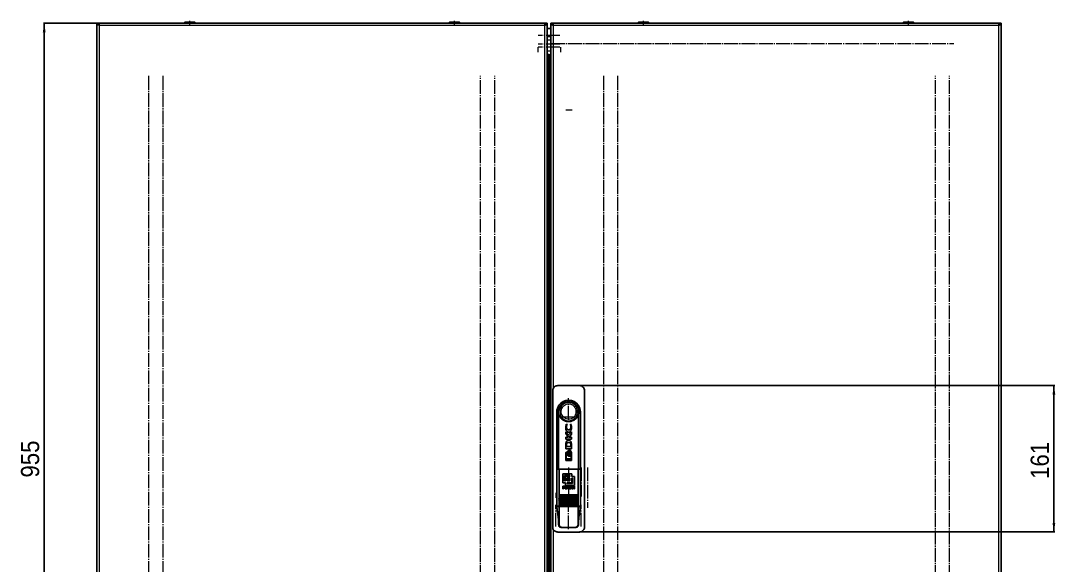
# Model space of a CAD drawing. Header units: millimetres. Extents: x -834 to 1639, y -465 to 1013.
# Drawn here: x 502 to 1639, y 134 to 733 of the extents above; entities that cross this region are included whole.
import ezdxf

# ---------------------------------------------------------------- set-up
doc = ezdxf.new("R2010")
doc.units = ezdxf.units.MM
doc.linetypes.add('SLD-Осевая', pattern=[19.05, 15.24, -1.27, 1.27, -1.27])
doc.linetypes.add('SLD-Сплошная', pattern=[0])
doc.layers.add('FORMAT', color=7, linetype='SLD-Сплошная')
doc.styles.add('SLDTEXTSTYLE0', font='GOTHICI.TTF', dxfattribs={"width": 0.913})
doc.styles.add('SLDTEXTSTYLE1', font='GOTHIC.TTF', dxfattribs={"width": 0.913})
doc.dimstyles.new('SLDDIMSTYLE0', dxfattribs={"dimtxt": 20, "dimasz": 10, "dimexe": 0, "dimexo": 0.0625, "dimgap": 5, "dimtad": 2, "dimdec": 1, "dimrnd": 1e-09, "dimzin": 12, "dimdsep": 46, "dimtxsty": 'SLDTEXTSTYLE0', "dimsah": 1, "dimcen": 0.09, "dimadec": 0, "dimazin": 3, "dimtfac": 1, "dimtofl": 0, "dimtmove": 0, "dimatfit": 3, "dimfxl": 0, "dimfrac": 2, "dimtolj": 1, "dimtzin": 12, "dimarcsym": 0})

# ---------------------------------------------------------------- blocks, each defined once
blk = doc.blocks.new('_D')
at = {"layer": 'FORMAT'}
for p, q in [((1115.9, 331.4), (1638.4, 331.4)), ((1637.4, 170.4), (1637.4, 331.4)), ((1115.9, 170.4), (1638.4, 170.4))]:
    blk.add_line(p, q, dxfattribs=at)
for points in [[(1637.4, 331.4), (1635.8, 321.4), (1638.9, 321.4)], [(1637.4, 170.4), (1638.9, 180.4), (1635.8, 180.4)]]:
    blk.add_solid(points, dxfattribs=at)
at = {"layer": 'FORMAT', "insert": (1611.8, 228.7), "char_height": 20, "attachment_point": 1, "rotation": 90, "style": 'SLDTEXTSTYLE1'}
blk.add_mtext('161', dxfattribs=at)
blk = doc.blocks.new('_D_1')
at = {"layer": 'FORMAT'}
for p, q in [((587.6, 729.9), (526.4, 729.9)), ((527.4, 729.9), (527.4, -225.1)), ((587.6, -225.1), (526.4, -225.1))]:
    blk.add_line(p, q, dxfattribs=at)
for points in [[(527.4, 729.9), (525.8, 719.9), (528.9, 719.9)], [(527.4, -225.1), (528.9, -215.1), (525.8, -215.1)]]:
    blk.add_solid(points, dxfattribs=at)
at = {"layer": 'FORMAT', "insert": (501.8, 230.2), "char_height": 20, "attachment_point": 1, "rotation": 90, "style": 'SLDTEXTSTYLE1'}
blk.add_mtext('955', dxfattribs=at)

msp = doc.modelspace()

# ---------------------------------------------------------------- linework, layer by layer
at = {"color": 7, "linetype": 'SLD-Сплошная', "lineweight": 25}
for p, q in [((585.36, -225.15), (585.36, 729.85)), ((585.36, 729.85), (587.36, 729.85)), ((1078.06, 729.85), (587.66, 729.85)), ((587.66, 727.85), (587.66, 729.85)), ((681.61, 730.6), (681.61, 729.85)), ((681.86, 730.85), (690.37, 730.85)), ((690.37, 730.85), (692.86, 730.85)), ((693.11, 729.85), (693.11, 730.6)), ((972.61, 730.6), (972.61, 729.85)), ((972.86, 730.85), (983.86, 730.85)), ((984.11, 729.85), (984.11, 730.6)), ((1078.06, 729.85), (1078.06, 727.85)), ((1080.36, 729.85), (1078.36, 729.85)), ((1080.36, -225.15), (1080.36, 729.85)), ((1084.36, 729.85), (1086.36, 729.85)), ((1084.36, 729.85), (1084.36, -225.15)), ((1086.66, 729.85), (1086.66, 728.14)), ((1086.66, 729.85), (1577.06, 729.85)), ((1180.61, 730.6), (1180.61, 729.85)), ((1180.86, 730.85), (1191.86, 730.85)), ((1192.11, 729.85), (1192.11, 730.6)), ((1471.61, 730.6), (1471.61, 729.85)), ((1471.86, 730.85), (1474.35, 730.85)), ((1474.35, 730.85), (1482.86, 730.85)), ((1483.11, 729.85), (1483.11, 730.6)), ((1577.06, 728.15), (1577.06, 729.85)), ((1579.36, 729.85), (1577.36, 729.85)), ((1579.36, -225.15), (1579.36, 729.85)), ((1084.36, 724.05), (1080.36, 724.05)), ((1080.9, 695.25), (1080.36, 695.25)), ((1080.49, 691.25), (1080.36, 691.25)), ((1115.86, 331.35), (1091.86, 331.35)), ((1086.36, 325.85), (1086.36, 175.85)), ((1121.36, 175.85), (1121.36, 325.85)), ((1090.86, 302.35), (1090.86, 199.35)), ((1092.86, 239.35), (1092.86, 299.35)), ((1092.86, 299.35), (1092.86, 299.35)), ((1114.86, 299.35), (1114.86, 239.35)), ((1114.86, 299.35), (1114.86, 299.35)), ((1116.86, 199.35), (1116.86, 302.35)), ((1101.16, 289.03), (1100.63, 285.87)), ((1102.25, 288.65), (1101.16, 289.03)), ((1102.25, 288.36), (1102.25, 288.65)), ((1106.65, 288.63), (1105.84, 288.91)), ((1105.84, 288.91), (1105.84, 288.68)), ((1107.08, 285.85), (1106.65, 288.63)), ((1103.5, 276.69), (1100.71, 280.48)), ((1100.71, 280.48), (1100.71, 278.79)), ((1100.71, 278.79), (1103.67, 274.8)), ((1103.67, 274.8), (1100.71, 274.8)), ((1100.71, 274.8), (1100.71, 272.57)), ((1107, 280.57), (1103.5, 276.69)), ((1104.36, 274.8), (1107, 277.83)), ((1107, 274.8), (1104.36, 274.8)), ((1107, 277.83), (1107, 280.57)), ((1107, 272.57), (1107, 274.8)), ((1100.71, 272.57), (1107, 272.57)), ((1100.72, 266.17), (1100.72, 261.94)), ((1100.72, 261.94), (1107.01, 261.94)), ((1101.67, 266.83), (1101.59, 265.86)), ((1101.59, 265.86), (1101.59, 264.3)), ((1101.59, 264.3), (1106.23, 264.3)), ((1106.23, 264.3), (1106.23, 265.72)), ((1106.98, 266.99), (1106.8, 268.61)), ((1107.01, 265.99), (1106.98, 266.99)), ((1107.01, 265.97), (1107.01, 265.99)), ((1107.01, 265.95), (1107.01, 265.97)), ((1107.01, 261.94), (1107.01, 265.95)), ((1100.71, 257.35), (1100.71, 249.5)), ((1101.22, 250.97), (1101.22, 257.21)), ((1101.22, 257.21), (1101.8, 257.21)), ((1106.52, 250.97), (1101.22, 250.97)), ((1101.8, 258), (1101.37, 258)), ((1101.8, 257.21), (1101.8, 258)), ((1103.53, 254.04), (1103.8, 254.17)), ((1103.82, 259.71), (1103.59, 259.85)), ((1103.73, 253.57), (1104.41, 253.57)), ((1104.56, 260.23), (1103.89, 260.23)), ((1103.95, 254.29), (1104.19, 254.56)), ((1104.19, 259.3), (1103.96, 259.59)), ((1104.3, 256.93), (1104.57, 258.49)), ((1104.58, 255.36), (1104.3, 256.93)), ((1104.57, 258.49), (1104.34, 259.06)), ((1104.35, 254.8), (1104.58, 255.36)), ((1104.8, 253.57), (1105.5, 253.57)), ((1105.65, 260.23), (1104.95, 260.23)), ((1106.52, 254.65), (1106.52, 250.97)), ((1107, 249.5), (1107, 257.35)), ((1090.89, 239.35), (1090.89, 198.85)), ((1090.89, 239.35), (1093.52, 239.35)), ((1093.52, 239.35), (1114.2, 239.35)), ((1093.52, 239.35), (1093.52, 211.35)), ((1101.37, 248.85), (1106.35, 248.85)), ((1114.2, 239.35), (1114.2, 211.35)), ((1114.2, 239.35), (1116.82, 239.35)), ((1116.82, 239.35), (1116.82, 198.85)), ((1097.51, 234.35), (1107.28, 234.35)), ((1097.51, 234.35), (1097.51, 224.59)), ((1099.47, 232.4), (1099.47, 226.54)), ((1099.47, 232.4), (1105.32, 232.4)), ((1100.44, 231.43), (1100.44, 226.54)), ((1105.32, 231.43), (1100.44, 231.43)), ((1102.4, 229.47), (1102.4, 226.54)), ((1102.4, 229.47), (1105.32, 229.47)), ((1105.32, 232.4), (1105.32, 231.43)), ((1105.32, 229.47), (1105.32, 226.54)), ((1107.28, 234.35), (1107.28, 231.43)), ((1107.28, 231.43), (1110.2, 231.43)), ((1107.28, 229.47), (1107.28, 224.59)), ((1107.28, 229.47), (1108.25, 229.47)), ((1108.25, 229.47), (1108.25, 223.62)), ((1110.2, 231.43), (1110.2, 221.66)), ((1100.44, 224.59), (1097.51, 224.59)), ((1099.58, 220.79), (1097.52, 220.79)), ((1097.52, 220.79), (1097.52, 217.82)), ((1097.52, 217.82), (1098.39, 217.82)), ((1098.39, 220.3), (1098.39, 219.5)), ((1098.39, 220.3), (1099.46, 220.3)), ((1099.42, 219.5), (1098.39, 219.5)), ((1098.39, 219), (1098.39, 217.82)), ((1098.39, 219), (1099.32, 219)), ((1100.44, 226.54), (1099.47, 226.54)), ((1099.95, 218.52), (1099.97, 218.2)), ((1100.1, 217.82), (1101.06, 217.82)), ((1100.44, 224.59), (1100.44, 221.66)), ((1110.2, 221.66), (1100.44, 221.66)), ((1100.89, 218.26), (1100.87, 218.61)), ((1100.89, 218.26), (1100.89, 218.24)), ((1101.06, 217.91), (1101.06, 217.82)), ((1102.9, 220.79), (1101.36, 217.82)), ((1101.36, 217.82), (1102.3, 217.82)), ((1102.3, 217.82), (1102.58, 218.43)), ((1105.32, 226.54), (1102.4, 226.54)), ((1102.4, 224.59), (1102.4, 223.62)), ((1102.4, 224.59), (1107.28, 224.59)), ((1108.25, 223.62), (1102.4, 223.62)), ((1102.58, 218.43), (1104.25, 218.43)), ((1102.82, 218.93), (1103.41, 220.19)), ((1104.01, 218.93), (1102.82, 218.93)), ((1103.92, 220.79), (1102.9, 220.79)), ((1103.41, 220.19), (1104.01, 218.93)), ((1105.48, 217.82), (1103.92, 220.79)), ((1104.25, 218.43), (1104.55, 217.82)), ((1104.55, 217.82), (1105.48, 217.82)), ((1107.24, 220.79), (1105.93, 220.79)), ((1105.93, 220.79), (1105.93, 217.82)), ((1105.93, 217.82), (1106.77, 217.82)), ((1106.77, 220.22), (1106.77, 217.82)), ((1106.77, 220.22), (1107.65, 217.82)), ((1108.1, 218.53), (1107.24, 220.79)), ((1107.65, 217.82), (1108.56, 217.82)), ((1108.95, 220.79), (1108.1, 218.53)), ((1108.56, 217.82), (1109.44, 220.22)), ((1110.27, 220.79), (1108.95, 220.79)), ((1109.44, 220.22), (1109.44, 217.82)), ((1109.44, 217.82), (1110.27, 217.82)), ((1110.27, 220.79), (1110.27, 217.82)), ((1093.26, 211.25), (1093.46, 211.25)), ((1114.26, 211.25), (1093.46, 211.25)), ((1114.26, 209.85), (1093.46, 209.85)), ((1114.26, 208.45), (1093.46, 208.45)), ((1114.26, 207.05), (1093.46, 207.05)), ((1114.26, 205.65), (1093.46, 205.65)), ((1114.26, 211.25), (1114.46, 211.25)), ((1090.89, 198.85), (1093.52, 198.85)), ((1090.89, 198.35), (1093.52, 198.35)), ((1092.86, 198.35), (1092.86, 198.85)), ((1114.26, 204.25), (1093.46, 204.25)), ((1114.26, 202.85), (1093.46, 202.85)), ((1114.26, 201.45), (1093.46, 201.45)), ((1093.52, 200.15), (1093.52, 198.85)), ((1093.52, 198.85), (1114.2, 198.85)), ((1093.52, 178.35), (1093.52, 198.35)), ((1093.52, 198.35), (1114.2, 198.35)), ((1114.2, 200.15), (1114.2, 198.85)), ((1114.2, 198.85), (1116.82, 198.85)), ((1114.2, 178.35), (1114.2, 198.35)), ((1114.2, 198.35), (1116.82, 198.35)), ((1114.86, 198.85), (1114.86, 198.35)), ((1092.9, 178.35), (1092.9, 181.44)), ((1097.13, 175.35), (1096.2, 175.35)), ((1110.59, 175.35), (1097.13, 175.35)), ((1111.52, 175.35), (1110.59, 175.35)), ((1114.82, 178.35), (1114.82, 181.44)), ((1091.86, 170.35), (1115.86, 170.35))]:
    msp.add_line(p, q, dxfattribs=at)
at = {"color": 7, "linetype": 'SLD-Сплошная', "lineweight": 18}
for p, q in [((690.5, 730.6), (681.61, 730.6)), ((693.11, 730.6), (690.5, 730.6)), ((984.11, 730.6), (972.61, 730.6)), ((1192.11, 730.6), (1180.61, 730.6)), ((1474.21, 730.6), (1471.61, 730.6)), ((1483.11, 730.6), (1474.21, 730.6)), ((587.96, 727.25), (587.96, -222.55)), ((1077.76, 727.25), (587.96, 727.25)), ((1077.76, -222.55), (1077.76, 727.25)), ((1086.96, 727.25), (1086.96, 328.19)), ((1576.76, 727.25), (1086.96, 727.25)), ((1576.76, -222.55), (1576.76, 727.25)), ((1084.36, 716.33), (1080.36, 716.33)), ((1084.36, 714.89), (1080.36, 714.89)), ((1084.36, 711.11), (1080.36, 711.11)), ((1084.36, 706.79), (1080.36, 706.79)), ((1084.36, 703.56), (1080.36, 703.56)), ((1084.36, 699.24), (1080.36, 699.24)), ((1081.37, -192.28), (1081.37, 696.18)), ((1081.84, 696.2), (1081.84, -192.3)), ((1082.41, -191.96), (1082.41, 695.87)), ((1083.76, 695.87), (1083.76, -191.96)), ((1093.52, 211.35), (1114.2, 211.35)), ((1086.96, 173.51), (1086.96, -222.55)), ((1092.9, 178.35), (1093.52, 178.35)), ((1114.2, 178.35), (1114.82, 178.35))]:
    msp.add_line(p, q, dxfattribs=at)
at = {"color": 7, "linetype": 'SLD-Сплошная', "lineweight": 25}
for centre, radius, start, end in [((681.86, 730.6), 0.25, 90, 180), ((692.86, 730.6), 0.25, 0, 90), ((972.86, 730.6), 0.25, 90, 180), ((983.86, 730.6), 0.25, 0, 90), ((1180.86, 730.6), 0.25, 90, 180), ((1191.86, 730.6), 0.25, 0, 90), ((1471.86, 730.6), 0.25, 90, 180), ((1482.86, 730.6), 0.25, 0, 90), ((1103.86, 302.35), 13, 144.60565, 180), ((1103.86, 302.35), 11.4, 344.74488, 195.25752), ((1103.86, 302.35), 13, 35.39435, 144.60565), ((1103.86, 302.35), 13, 0, 35.39435), ((1103.86, 199.35), 13, 180, 184.41172), ((1103.86, 199.35), 13, 355.58829, 0)]:
    msp.add_arc(centre, radius, start, end, dxfattribs=at)
for points in [[(585.36, 729.85), (585.4, 729.64), (585.48, 729.2), (586.08, 728.55), (586.94, 727.9), (587.62, 727.47), (587.96, 727.25)], [(587.36, 729.85), (587.4, 729.42), (587.47, 728.55), (587.8, 727.69), (587.96, 727.25)], [(587.96, 727.25), (587.93, 727.59), (587.88, 728.28), (587.81, 729.13), (587.73, 729.74), (587.68, 729.81), (587.66, 729.85)], [(1078.06, 729.85), (1078.03, 729.81), (1077.98, 729.74), (1077.91, 729.13), (1077.83, 728.28), (1077.78, 727.59), (1077.76, 727.25)], [(1077.76, 727.25), (1077.92, 727.69), (1078.25, 728.55), (1078.32, 729.42), (1078.36, 729.85)], [(1077.76, 727.25), (1078.1, 727.47), (1078.78, 727.9), (1079.64, 728.55), (1080.24, 729.2), (1080.32, 729.64), (1080.36, 729.85)], [(1086.96, 727.25), (1086.93, 727.59), (1086.88, 728.28), (1086.81, 729.13), (1086.73, 729.74), (1086.68, 729.81), (1086.66, 729.85)], [(1577.06, 729.85), (1577.03, 729.81), (1576.98, 729.74), (1576.91, 729.13), (1576.83, 728.28), (1576.78, 727.59), (1576.76, 727.25)], [(587.96, 727.25), (587.93, 727.33), (587.88, 727.49), (587.81, 727.69), (587.73, 727.83), (587.68, 727.84), (587.66, 727.85)], [(1078.06, 727.85), (1078.03, 727.84), (1077.98, 727.83), (1077.91, 727.69), (1077.83, 727.49), (1077.78, 727.33), (1077.76, 727.25)]]:
    msp.add_open_spline(points, degree=3, dxfattribs=at)
for points, knots in [([(1084.36, 729.85), (1084.39, 729.67), (1084.45, 729.26), (1084.98, 728.64), (1085.86, 727.95), (1086.58, 727.49), (1086.96, 727.25)], [0, 0, 0, 0, 0.2135062, 0.4683221, 0.7232409, 1, 1, 1, 1]), ([(1086.36, 729.85), (1086.39, 729.47), (1086.43, 728.85), (1086.7, 727.99), (1086.87, 727.5), (1086.96, 727.25)], [0, 0, 0, 0, 0.4375, 0.7156903, 1, 1, 1, 1]), ([(1576.76, 727.25), (1577.05, 727.44), (1577.68, 727.84), (1578.54, 728.46), (1579.22, 729.15), (1579.31, 729.61), (1579.36, 729.85)], [0, 0, 0, 0, 0.2113527, 0.4661677, 0.7210903, 1, 1, 1, 1]), ([(1576.76, 727.25), (1576.9, 727.63), (1577.12, 728.25), (1577.32, 729.12), (1577.35, 729.61), (1577.36, 729.85)], [0, 0, 0, 0, 0.4375, 0.7156903, 1, 1, 1, 1]), ([(1091.86, 331.35), (1091.24, 331.29), (1090, 331.17), (1088.36, 330.22), (1087.11, 328.83), (1086.45, 327.28), (1086.39, 326.26), (1086.36, 325.85)], [0, 0, 0, 0, 0.2146939, 0.4293877, 0.6440816, 0.8587754, 1, 1, 1, 1]), ([(1121.36, 325.85), (1121.3, 326.47), (1121.18, 327.71), (1120.23, 329.36), (1118.83, 330.6), (1117.29, 331.26), (1116.26, 331.33), (1115.86, 331.35)], [0, 0, 0, 0, 0.2146898, 0.4293796, 0.6440728, 0.8587666, 1, 1, 1, 1]), ([(1114.86, 299.35), (1114.78, 299.21), (1114.68, 299.02), (1114.49, 299.07), (1114.44, 299.14), (1114.42, 299.13), (1114.39, 299.09), (1114.31, 298.95), (1114.05, 298.35), (1113.37, 296.84), (1111.7, 294.67), (1108.85, 292.65), (1105.24, 291.6), (1101.44, 291.77), (1097.9, 293.17), (1095.35, 295.4), (1094.02, 297.46), (1093.53, 298.69), (1093.35, 299.06), (1093.31, 299.11), (1093.29, 299.14), (1093.26, 299.12), (1093.17, 299.05), (1093, 299.02), (1092.91, 299.23), (1092.86, 299.35)], [0, 0, 0, 0, 0.0606924, 0.0805589, 0.0842327, 0.0858551, 0.088471, 0.0918895, 0.1038086, 0.1490341, 0.2394014, 0.348151, 0.4589406, 0.5711838, 0.6838346, 0.7958468, 0.8697554, 0.9066852, 0.9101249, 0.9128346, 0.9146791, 0.9165483, 0.9244032, 0.9559527, 1, 1, 1, 1]), ([(1100.63, 285.87), (1100.66, 285.28), (1100.71, 284.1), (1101.21, 282.39), (1101.95, 281.08), (1102.78, 280.43), (1103.33, 280.2), (1103.63, 280.18), (1103.78, 280.16)], [0, 0, 0, 0, 0.2502823, 0.4993933, 0.7487907, 0.8746994, 0.9372862, 1, 1, 1, 1]), ([(1101.46, 285.93), (1101.49, 286.37), (1101.55, 287.24), (1102.01, 287.99), (1102.25, 288.36)], [0, 0, 0, 0, 0.50096338, 1, 1, 1, 1]), ([(1103.93, 282.67), (1103.74, 282.69), (1103.37, 282.72), (1102.85, 282.98), (1102.41, 283.33), (1101.94, 283.92), (1101.54, 284.8), (1101.48, 285.55), (1101.46, 285.93)], [0, 0, 0, 0, 0.1244159, 0.2483566, 0.3739824, 0.5001693, 0.7493996, 1, 1, 1, 1]), ([(1103.78, 280.16), (1104.09, 280.19), (1104.7, 280.25), (1105.53, 280.71), (1106.14, 281.41), (1106.69, 282.51), (1107.03, 284.02), (1107.07, 285.24), (1107.08, 285.85)], [0, 0, 0, 0, 0.1252623, 0.2501242, 0.3753839, 0.500707, 0.7503222, 1, 1, 1, 1]), ([(1106.4, 285.93), (1106.37, 285.55), (1106.32, 284.8), (1105.92, 283.93), (1105.45, 283.34), (1105.02, 282.98), (1104.5, 282.72), (1104.12, 282.69), (1103.93, 282.67)], [0, 0, 0, 0, 0.2499646, 0.4978209, 0.6230141, 0.7485813, 0.8742843, 1, 1, 1, 1]), ([(1105.84, 288.68), (1106.01, 288.23), (1106.34, 287.35), (1106.38, 286.4), (1106.4, 285.93)], [0, 0, 0, 0, 0.5000842, 1, 1, 1, 1]), ([(1101.37, 269.7), (1101.24, 269.43), (1100.98, 268.88), (1100.78, 267.68), (1100.74, 266.77), (1100.72, 266.17)], [0, 0, 0, 0, 0.24936199, 0.49967187, 1, 1, 1, 1]), ([(1106.8, 268.61), (1106.71, 268.91), (1106.53, 269.51), (1106.02, 270.3), (1105.33, 270.94), (1104.48, 271.34), (1103.53, 271.38), (1102.63, 271.07), (1101.89, 270.48), (1101.54, 269.96), (1101.37, 269.7)], [0, 0, 0, 0, 0.12555678, 0.25013967, 0.37547693, 0.50006843, 0.62441942, 0.74937733, 0.87407057, 1, 1, 1, 1]), ([(1103.88, 268.85), (1103.6, 268.84), (1103.17, 268.83), (1102.63, 268.65), (1102.28, 268.4), (1102.03, 268.05), (1101.82, 267.53), (1101.73, 267.11), (1101.67, 266.83)], [0, 0, 0, 0, 0.2494324, 0.37514, 0.4993561, 0.6234585, 0.749245, 1, 1, 1, 1]), ([(1106.23, 265.72), (1106.22, 266.1), (1106.2, 266.85), (1106, 267.8), (1105.52, 268.4), (1104.85, 268.8), (1104.27, 268.83), (1103.88, 268.85)], [0, 0, 0, 0, 0.2484271, 0.4973724, 0.6229029, 0.7485104, 1, 1, 1, 1]), ([(1101.37, 258), (1101.29, 257.99), (1101.12, 257.97), (1100.9, 257.82), (1100.77, 257.64), (1100.72, 257.48), (1100.72, 257.39), (1100.71, 257.35)], [0, 0, 0, 0, 0.2494454, 0.4989987, 0.7485105, 0.8738593, 1, 1, 1, 1]), ([(1103.59, 259.85), (1103.46, 259.79), (1103.2, 259.66), (1102.79, 259.25), (1102.43, 258.62), (1102.18, 257.79), (1102.16, 257.22), (1102.14, 256.93)], [0, 0, 0, 0, 0.1246003, 0.2489765, 0.5004054, 0.7493329, 1, 1, 1, 1]), ([(1102.14, 256.93), (1102.15, 256.65), (1102.18, 256.09), (1102.42, 255.27), (1102.76, 254.65), (1103.16, 254.23), (1103.41, 254.1), (1103.53, 254.04)], [0, 0, 0, 0, 0.2487307, 0.4973773, 0.750528, 0.8752331, 1, 1, 1, 1]), ([(1102.65, 256.93), (1102.7, 257.45), (1102.77, 258.23), (1103.23, 259.19), (1103.62, 259.53), (1103.82, 259.71)], [0, 0, 0, 0, 0.4989654, 0.749922, 1, 1, 1, 1]), ([(1103.8, 254.17), (1103.6, 254.34), (1103.22, 254.69), (1102.77, 255.64), (1102.7, 256.42), (1102.65, 256.93)], [0, 0, 0, 0, 0.24957535, 0.50084182, 1, 1, 1, 1]), ([(1103.96, 259.59), (1103.79, 259.41), (1103.45, 259.05), (1103.06, 258.15), (1103, 257.42), (1102.95, 256.93)], [0, 0, 0, 0, 0.2501927, 0.5001584, 1, 1, 1, 1]), ([(1102.95, 256.93), (1103, 256.45), (1103.06, 255.72), (1103.45, 254.82), (1103.78, 254.46), (1103.95, 254.29)], [0, 0, 0, 0, 0.4995843, 0.7495271, 1, 1, 1, 1]), ([(1103.46, 256.93), (1103.49, 257.35), (1103.53, 257.99), (1103.83, 258.79), (1104.07, 259.13), (1104.19, 259.3)], [0, 0, 0, 0, 0.5014603, 0.750257, 1, 1, 1, 1]), ([(1104.19, 254.56), (1104.07, 254.73), (1103.83, 255.08), (1103.54, 255.88), (1103.5, 256.51), (1103.46, 256.93)], [0, 0, 0, 0, 0.2508953, 0.500775, 1, 1, 1, 1]), ([(1105.23, 256.93), (1105.18, 256.29), (1105.1, 255.31), (1104.59, 254.3), (1104.17, 253.79), (1103.88, 253.64), (1103.73, 253.57)], [0, 0, 0, 0, 0.4971459, 0.7483739, 0.8746499, 1, 1, 1, 1]), ([(1104.34, 259.06), (1104.18, 258.72), (1103.84, 258.05), (1103.81, 257.31), (1103.79, 256.93)], [0, 0, 0, 0, 0.4984332, 1, 1, 1, 1]), ([(1103.79, 256.93), (1103.81, 256.56), (1103.84, 255.81), (1104.18, 255.14), (1104.35, 254.8)], [0, 0, 0, 0, 0.5014711, 1, 1, 1, 1]), ([(1103.89, 260.23), (1104.01, 260.14), (1104.27, 259.97), (1104.65, 259.46), (1105.11, 258.48), (1105.18, 257.55), (1105.23, 256.93)], [0, 0, 0, 0, 0.1256783, 0.2511395, 0.5015899, 1, 1, 1, 1]), ([(1104.41, 253.57), (1104.55, 253.64), (1104.84, 253.79), (1105.26, 254.29), (1105.78, 255.31), (1105.85, 256.28), (1105.9, 256.93)], [0, 0, 0, 0, 0.12529239, 0.2510094, 0.50104876, 1, 1, 1, 1]), ([(1105.9, 256.93), (1105.86, 257.55), (1105.79, 258.48), (1105.32, 259.46), (1104.95, 259.96), (1104.69, 260.14), (1104.56, 260.23)], [0, 0, 0, 0, 0.4961681, 0.7477028, 0.8741115, 1, 1, 1, 1]), ([(1106.3, 256.93), (1106.25, 256.29), (1106.17, 255.31), (1105.66, 254.3), (1105.24, 253.79), (1104.95, 253.64), (1104.8, 253.57)], [0, 0, 0, 0, 0.4971542, 0.7483802, 0.8746534, 1, 1, 1, 1]), ([(1104.95, 260.23), (1105.08, 260.14), (1105.34, 259.97), (1105.71, 259.46), (1106.18, 258.48), (1106.25, 257.55), (1106.3, 256.93)], [0, 0, 0, 0, 0.12567726, 0.25113664, 0.5015854, 1, 1, 1, 1]), ([(1105.5, 253.57), (1105.61, 253.62), (1105.84, 253.73), (1106.21, 254.09), (1106.39, 254.42), (1106.52, 254.65)], [0, 0, 0, 0, 0.24811141, 0.49586309, 1, 1, 1, 1]), ([(1107, 257.35), (1106.98, 257.62), (1106.93, 258.17), (1106.64, 258.94), (1106.32, 259.54), (1105.99, 259.99), (1105.76, 260.15), (1105.65, 260.23)], [0, 0, 0, 0, 0.2498218, 0.4993095, 0.7487414, 0.8748789, 1, 1, 1, 1]), ([(1100.71, 249.5), (1100.72, 249.46), (1100.72, 249.37), (1100.77, 249.21), (1100.9, 249.03), (1101.12, 248.88), (1101.29, 248.86), (1101.37, 248.85)], [0, 0, 0, 0, 0.1253881, 0.2505914, 0.5001924, 0.7498055, 1, 1, 1, 1]), ([(1106.35, 248.85), (1106.43, 248.86), (1106.6, 248.88), (1106.82, 249.03), (1106.94, 249.21), (1107, 249.37), (1107, 249.46), (1107, 249.5)], [0, 0, 0, 0, 0.2494374, 0.4989967, 0.7485162, 0.8738601, 1, 1, 1, 1]), ([(1099.32, 219), (1099.43, 219), (1099.59, 218.99), (1099.77, 218.93), (1099.85, 218.87), (1099.92, 218.77), (1099.94, 218.65), (1099.95, 218.56), (1099.95, 218.52)], [0, 0, 0, 0, 0.3623072, 0.4997618, 0.6038945, 0.7077513, 0.8881589, 1, 1, 1, 1]), ([(1100.11, 219.9), (1100.1, 219.85), (1100.1, 219.77), (1100.04, 219.67), (1099.95, 219.59), (1099.75, 219.51), (1099.56, 219.5), (1099.42, 219.5)], [0, 0, 0, 0, 0.14484774, 0.2595538, 0.37414589, 0.5488424, 1, 1, 1, 1]), ([(1099.46, 220.3), (1099.6, 220.29), (1099.78, 220.28), (1099.98, 220.18), (1100.06, 220.09), (1100.1, 219.99), (1100.11, 219.93), (1100.11, 219.9)], [0, 0, 0, 0, 0.4647786, 0.6394977, 0.7667833, 0.8944855, 1, 1, 1, 1]), ([(1100.98, 219.96), (1100.98, 220.05), (1100.96, 220.21), (1100.85, 220.42), (1100.66, 220.59), (1100.24, 220.77), (1099.85, 220.78), (1099.58, 220.79)], [0, 0, 0, 0, 0.1491412, 0.264134, 0.3788516, 0.5602325, 1, 1, 1, 1]), ([(1099.97, 218.2), (1099.97, 218.17), (1099.98, 218.1), (1100.01, 217.97), (1100.05, 217.88), (1100.09, 217.83), (1100.1, 217.82)], [0, 0, 0, 0, 0.2561394, 0.5126978, 0.9190221, 1, 1, 1, 1]), ([(1100.35, 219.26), (1100.46, 219.29), (1100.64, 219.34), (1100.84, 219.52), (1100.95, 219.71), (1100.98, 219.86), (1100.98, 219.94), (1100.98, 219.96)], [0, 0, 0, 0, 0.3314728, 0.5464809, 0.7625261, 0.960277, 1, 1, 1, 1]), ([(1100.87, 218.61), (1100.86, 218.72), (1100.84, 218.88), (1100.74, 219.07), (1100.57, 219.19), (1100.43, 219.24), (1100.35, 219.26)], [0, 0, 0, 0, 0.3364219, 0.5234602, 0.710673, 1, 1, 1, 1]), ([(1101.06, 217.91), (1101.03, 217.93), (1100.98, 217.95), (1100.93, 218.03), (1100.9, 218.13), (1100.89, 218.21), (1100.89, 218.24)], [0, 0, 0, 0, 0.2026304, 0.4204058, 0.7280078, 1, 1, 1, 1]), ([(1093.52, 209.95), (1093.47, 210.17), (1093.41, 210.49), (1093.32, 210.93), (1093.28, 211.14), (1093.26, 211.25)], [0, 0, 0, 0, 0.49999327, 0.74999583, 1, 1, 1, 1]), ([(1093.52, 208.55), (1093.47, 208.77), (1093.41, 209.09), (1093.32, 209.53), (1093.28, 209.74), (1093.26, 209.85)], [0, 0, 0, 0, 0.4999933, 0.7499958, 1, 1, 1, 1]), ([(1093.52, 207.15), (1093.47, 207.37), (1093.41, 207.69), (1093.32, 208.13), (1093.28, 208.34), (1093.26, 208.45)], [0, 0, 0, 0, 0.4999933, 0.7499958, 1, 1, 1, 1]), ([(1093.52, 205.75), (1093.47, 205.97), (1093.41, 206.29), (1093.32, 206.73), (1093.28, 206.94), (1093.26, 207.05)], [0, 0, 0, 0, 0.4999933, 0.7499958, 1, 1, 1, 1]), ([(1093.52, 204.35), (1093.47, 204.57), (1093.41, 204.89), (1093.32, 205.33), (1093.28, 205.54), (1093.26, 205.65)], [0, 0, 0, 0, 0.4999933, 0.7499958, 1, 1, 1, 1]), ([(1093.46, 211.25), (1093.47, 211.25), (1093.49, 211.26), (1093.5, 211.28), (1093.51, 211.31), (1093.52, 211.34), (1093.52, 211.35), (1093.52, 211.35)], [0, 0, 0, 0, 0.2956914, 0.5686867, 0.7598531, 0.9519121, 1, 1, 1, 1]), ([(1093.46, 209.85), (1093.47, 209.85), (1093.49, 209.86), (1093.5, 209.88), (1093.51, 209.91), (1093.52, 209.94), (1093.52, 209.95), (1093.52, 209.95)], [0, 0, 0, 0, 0.29569138, 0.56868667, 0.75985305, 0.95191208, 1, 1, 1, 1]), ([(1093.46, 208.45), (1093.47, 208.45), (1093.49, 208.46), (1093.5, 208.48), (1093.51, 208.51), (1093.52, 208.54), (1093.52, 208.55), (1093.52, 208.55)], [0, 0, 0, 0, 0.2956914, 0.5686867, 0.7598531, 0.9519121, 1, 1, 1, 1]), ([(1093.46, 207.05), (1093.47, 207.05), (1093.49, 207.06), (1093.5, 207.08), (1093.51, 207.11), (1093.52, 207.14), (1093.52, 207.15), (1093.52, 207.15)], [0, 0, 0, 0, 0.2956914, 0.5686867, 0.7598531, 0.9519121, 1, 1, 1, 1]), ([(1093.46, 205.65), (1093.47, 205.65), (1093.49, 205.66), (1093.5, 205.68), (1093.51, 205.71), (1093.52, 205.74), (1093.52, 205.75), (1093.52, 205.75)], [0, 0, 0, 0, 0.2956914, 0.5686867, 0.7598531, 0.9519121, 1, 1, 1, 1]), ([(1114.2, 209.95), (1112.28, 209.95), (1108.43, 209.95), (1101.5, 209.95), (1096.55, 209.95), (1093.52, 209.95)], [0, 0, 0, 0, 0.2800507, 0.5600468, 1, 1, 1, 1]), ([(1114.2, 208.55), (1112.28, 208.55), (1108.43, 208.55), (1101.5, 208.55), (1096.55, 208.55), (1093.52, 208.55)], [0, 0, 0, 0, 0.2800507, 0.5600468, 1, 1, 1, 1]), ([(1114.2, 207.15), (1112.28, 207.15), (1108.43, 207.15), (1101.5, 207.15), (1096.55, 207.15), (1093.52, 207.15)], [0, 0, 0, 0, 0.28005072, 0.56004677, 1, 1, 1, 1]), ([(1114.2, 205.75), (1112.28, 205.75), (1108.43, 205.75), (1101.5, 205.75), (1096.55, 205.75), (1093.52, 205.75)], [0, 0, 0, 0, 0.28005072, 0.56004677, 1, 1, 1, 1]), ([(1114.2, 211.35), (1114.2, 211.34), (1114.2, 211.32), (1114.21, 211.3), (1114.22, 211.27), (1114.24, 211.26), (1114.25, 211.25), (1114.26, 211.25)], [0, 0, 0, 0, 0.1717087, 0.3429843, 0.5250053, 0.735802, 1, 1, 1, 1]), ([(1114.46, 211.25), (1114.44, 211.14), (1114.39, 210.87), (1114.3, 210.44), (1114.24, 210.12), (1114.2, 209.95)], [0, 0, 0, 0, 0.24999603, 0.62499526, 1, 1, 1, 1]), ([(1114.2, 209.95), (1114.2, 209.94), (1114.2, 209.92), (1114.21, 209.9), (1114.22, 209.87), (1114.24, 209.86), (1114.25, 209.85), (1114.26, 209.85)], [0, 0, 0, 0, 0.1717087, 0.3429843, 0.5250053, 0.735802, 1, 1, 1, 1]), ([(1114.46, 209.85), (1114.44, 209.74), (1114.39, 209.47), (1114.3, 209.04), (1114.24, 208.72), (1114.2, 208.55)], [0, 0, 0, 0, 0.249996, 0.6249953, 1, 1, 1, 1]), ([(1114.2, 208.55), (1114.2, 208.54), (1114.2, 208.52), (1114.21, 208.5), (1114.22, 208.47), (1114.24, 208.46), (1114.25, 208.45), (1114.26, 208.45)], [0, 0, 0, 0, 0.1717087, 0.3429843, 0.5250053, 0.735802, 1, 1, 1, 1]), ([(1114.46, 208.45), (1114.44, 208.34), (1114.39, 208.07), (1114.3, 207.64), (1114.24, 207.32), (1114.2, 207.15)], [0, 0, 0, 0, 0.249996, 0.6249953, 1, 1, 1, 1]), ([(1114.2, 207.15), (1114.2, 207.14), (1114.2, 207.12), (1114.21, 207.1), (1114.22, 207.07), (1114.24, 207.06), (1114.25, 207.05), (1114.26, 207.05)], [0, 0, 0, 0, 0.1717087, 0.3429843, 0.5250053, 0.735802, 1, 1, 1, 1]), ([(1114.46, 207.05), (1114.44, 206.94), (1114.39, 206.67), (1114.3, 206.24), (1114.24, 205.92), (1114.2, 205.75)], [0, 0, 0, 0, 0.249996, 0.6249953, 1, 1, 1, 1]), ([(1114.2, 205.75), (1114.2, 205.74), (1114.2, 205.72), (1114.21, 205.7), (1114.22, 205.67), (1114.24, 205.66), (1114.25, 205.65), (1114.26, 205.65)], [0, 0, 0, 0, 0.1717087, 0.3429843, 0.5250053, 0.735802, 1, 1, 1, 1]), ([(1114.46, 205.65), (1114.44, 205.54), (1114.39, 205.27), (1114.3, 204.84), (1114.24, 204.52), (1114.2, 204.35)], [0, 0, 0, 0, 0.249996, 0.6249953, 1, 1, 1, 1]), ([(1090.89, 198.35), (1091, 197.11), (1091.21, 194.62), (1091.62, 192.08), (1091.83, 190.81)], [0, 0, 0, 0, 0.49971297, 1, 1, 1, 1]), ([(1093.52, 202.95), (1093.47, 203.17), (1093.41, 203.49), (1093.32, 203.93), (1093.28, 204.14), (1093.26, 204.25)], [0, 0, 0, 0, 0.4999933, 0.7499958, 1, 1, 1, 1]), ([(1093.52, 201.55), (1093.47, 201.77), (1093.41, 202.09), (1093.32, 202.53), (1093.28, 202.74), (1093.26, 202.85)], [0, 0, 0, 0, 0.4999933, 0.7499958, 1, 1, 1, 1]), ([(1093.52, 200.15), (1093.47, 200.37), (1093.41, 200.69), (1093.32, 201.13), (1093.28, 201.34), (1093.26, 201.45)], [0, 0, 0, 0, 0.4999933, 0.7499958, 1, 1, 1, 1]), ([(1093.46, 204.25), (1093.47, 204.25), (1093.49, 204.26), (1093.5, 204.28), (1093.51, 204.31), (1093.52, 204.34), (1093.52, 204.35), (1093.52, 204.35)], [0, 0, 0, 0, 0.29569138, 0.56868667, 0.75985305, 0.95191208, 1, 1, 1, 1]), ([(1093.46, 202.85), (1093.47, 202.85), (1093.49, 202.86), (1093.5, 202.88), (1093.51, 202.91), (1093.52, 202.94), (1093.52, 202.95), (1093.52, 202.95)], [0, 0, 0, 0, 0.2956914, 0.5686867, 0.7598531, 0.9519121, 1, 1, 1, 1]), ([(1093.46, 201.45), (1093.47, 201.45), (1093.49, 201.46), (1093.5, 201.48), (1093.51, 201.51), (1093.52, 201.54), (1093.52, 201.55), (1093.52, 201.55)], [0, 0, 0, 0, 0.2956914, 0.5686867, 0.7598531, 0.9519121, 1, 1, 1, 1]), ([(1114.2, 204.35), (1112.28, 204.35), (1108.43, 204.35), (1101.5, 204.35), (1096.55, 204.35), (1093.52, 204.35)], [0, 0, 0, 0, 0.2800507, 0.5600468, 1, 1, 1, 1]), ([(1114.2, 202.95), (1112.28, 202.95), (1108.43, 202.95), (1101.5, 202.95), (1096.55, 202.95), (1093.52, 202.95)], [0, 0, 0, 0, 0.2800507, 0.5600468, 1, 1, 1, 1]), ([(1114.2, 201.55), (1112.28, 201.55), (1108.43, 201.55), (1101.5, 201.55), (1096.55, 201.55), (1093.52, 201.55)], [0, 0, 0, 0, 0.2800507, 0.5600468, 1, 1, 1, 1]), ([(1114.2, 200.15), (1112.28, 200.15), (1108.43, 200.15), (1101.5, 200.15), (1096.55, 200.15), (1093.52, 200.15)], [0, 0, 0, 0, 0.2800507, 0.5600468, 1, 1, 1, 1]), ([(1114.2, 204.35), (1114.2, 204.34), (1114.2, 204.32), (1114.21, 204.3), (1114.22, 204.27), (1114.24, 204.26), (1114.25, 204.25), (1114.26, 204.25)], [0, 0, 0, 0, 0.17170867, 0.34298427, 0.5250053, 0.73580203, 1, 1, 1, 1]), ([(1114.46, 204.25), (1114.44, 204.14), (1114.39, 203.87), (1114.3, 203.44), (1114.24, 203.12), (1114.2, 202.95)], [0, 0, 0, 0, 0.249996, 0.6249953, 1, 1, 1, 1]), ([(1114.2, 202.95), (1114.2, 202.94), (1114.2, 202.92), (1114.21, 202.9), (1114.22, 202.87), (1114.24, 202.86), (1114.25, 202.85), (1114.26, 202.85)], [0, 0, 0, 0, 0.17170867, 0.34298427, 0.5250053, 0.73580203, 1, 1, 1, 1]), ([(1114.46, 202.85), (1114.44, 202.74), (1114.39, 202.47), (1114.3, 202.04), (1114.24, 201.72), (1114.2, 201.55)], [0, 0, 0, 0, 0.249996, 0.6249953, 1, 1, 1, 1]), ([(1114.2, 201.55), (1114.2, 201.54), (1114.2, 201.52), (1114.21, 201.5), (1114.22, 201.47), (1114.24, 201.46), (1114.25, 201.45), (1114.26, 201.45)], [0, 0, 0, 0, 0.1717087, 0.3429843, 0.5250053, 0.735802, 1, 1, 1, 1]), ([(1114.46, 201.45), (1114.44, 201.34), (1114.39, 201.07), (1114.3, 200.64), (1114.24, 200.32), (1114.2, 200.15)], [0, 0, 0, 0, 0.24999603, 0.62499526, 1, 1, 1, 1]), ([(1115.89, 190.81), (1116.09, 192.07), (1116.51, 194.61), (1116.72, 197.11), (1116.82, 198.35)], [0, 0, 0, 0, 0.49920903, 1, 1, 1, 1]), ([(1091.83, 190.81), (1092.02, 189.63), (1092.32, 187.86), (1092.66, 185.32), (1092.86, 183.38), (1092.89, 182.07), (1092.9, 181.44)], [0, 0, 0, 0, 0.4007238, 0.6053022, 0.812507, 1, 1, 1, 1]), ([(1114.82, 181.44), (1114.83, 182.11), (1114.86, 183.47), (1115.1, 185.74), (1115.46, 188.21), (1115.75, 189.94), (1115.89, 190.81)], [0, 0, 0, 0, 0.2008823, 0.4071697, 0.701581, 1, 1, 1, 1]), ([(1086.36, 175.85), (1086.42, 175.23), (1086.54, 174), (1087.49, 172.35), (1088.89, 171.11), (1090.43, 170.45), (1091.45, 170.38), (1091.86, 170.35)], [0, 0, 0, 0, 0.2146898, 0.4293796, 0.6440728, 0.8587666, 1, 1, 1, 1]), ([(1096.2, 175.35), (1095.79, 175.39), (1094.99, 175.47), (1093.93, 176.07), (1093.21, 176.94), (1092.92, 177.76), (1092.91, 178.23), (1092.9, 178.35)], [0, 0, 0, 0, 0.2441944, 0.4889806, 0.7166564, 0.9231563, 1, 1, 1, 1]), ([(1093.52, 178.35), (1093.55, 178.06), (1093.61, 177.46), (1094.08, 176.67), (1094.79, 176), (1095.78, 175.51), (1096.61, 175.36), (1097.08, 175.35), (1097.13, 175.35)], [0, 0, 0, 0, 0.1698955, 0.3393802, 0.5190387, 0.7268484, 0.9704723, 1, 1, 1, 1]), ([(1110.59, 175.35), (1111.1, 175.4), (1112.01, 175.49), (1113.12, 176.13), (1113.86, 176.94), (1114.17, 177.73), (1114.2, 178.21), (1114.2, 178.35)], [0, 0, 0, 0, 0.2927041, 0.5265985, 0.7224308, 0.9192671, 1, 1, 1, 1]), ([(1114.82, 178.35), (1114.79, 178.04), (1114.72, 177.4), (1114.23, 176.55), (1113.49, 175.88), (1112.55, 175.44), (1111.86, 175.38), (1111.52, 175.35)], [0, 0, 0, 0, 0.1918411, 0.383469, 0.5809611, 0.7934617, 1, 1, 1, 1]), ([(1115.86, 170.35), (1116.48, 170.41), (1117.71, 170.54), (1119.36, 171.48), (1120.61, 172.88), (1121.27, 174.43), (1121.33, 175.45), (1121.36, 175.85)], [0, 0, 0, 0, 0.2146939, 0.4293877, 0.6440816, 0.8587754, 1, 1, 1, 1])]:
    msp.add_open_spline(points, degree=3, knots=knots, dxfattribs=at)
at = {"color": 7, "linetype": 'SLD-Сплошная', "lineweight": 18}
for points, knots in [([(1103.86, 292.66), (1103.46, 292.67), (1102, 292.73), (1099.53, 293.5), (1096.86, 295.43), (1094.92, 298.17), (1093.94, 301.47), (1094.08, 304.96), (1095.37, 308.23), (1097.67, 310.84), (1100.34, 312.3), (1103.21, 312.93), (1106.12, 312.74), (1109.13, 311.47), (1111.59, 309.27), (1113.23, 306.34), (1113.86, 302.94), (1113.34, 299.47), (1111.68, 296.34), (1109.12, 294.01), (1106.34, 292.82), (1104.54, 292.7), (1103.86, 292.66)], [0, 0, 0, 0, 0.0191502, 0.070299, 0.1218266, 0.174622, 0.2289631, 0.28448, 0.3403769, 0.3957099, 0.4496776, 0.4842446, 0.535714, 0.5871661, 0.6390358, 0.6923446, 0.7471414, 0.8028841, 0.8586993, 0.9136527, 0.9670758, 1, 1, 1, 1]), ([(1103.86, 294.29), (1104.42, 294.33), (1105.91, 294.43), (1108.2, 295.44), (1110.32, 297.42), (1111.67, 300.06), (1112.1, 302.99), (1111.59, 305.86), (1110.24, 308.33), (1108.21, 310.2), (1105.73, 311.28), (1103.32, 311.43), (1100.96, 310.9), (1098.75, 309.66), (1096.86, 307.45), (1095.8, 304.69), (1095.68, 301.74), (1096.49, 298.96), (1098.08, 296.64), (1100.28, 295.01), (1102.32, 294.35), (1103.53, 294.3), (1103.86, 294.29)], [0, 0, 0, 0, 0.0325057, 0.0854124, 0.140305, 0.1964988, 0.2528957, 0.3083215, 0.3619677, 0.4137556, 0.4647405, 0.5155459, 0.5497044, 0.6032934, 0.6587048, 0.7151005, 0.7712977, 0.8261956, 0.8791959, 0.9305041, 0.981097, 1, 1, 1, 1])]:
    msp.add_open_spline(points, degree=3, knots=knots, dxfattribs=at)
at = {"layer": 'FORMAT', "linetype": 'SLD-Осевая', "lineweight": 18}
for p, q in [((687.36, 727.85), (687.36, 732.6)), ((978.36, 727.85), (978.36, 732.6)), ((1186.36, 727.85), (1186.36, 732.6)), ((1477.36, 727.85), (1477.36, 732.6)), ((1094.36, 716.33), (1070.36, 716.33)), ((1094.36, 706.79), (1070.36, 706.79)), ((1084.36, 707.35), (1527.36, 707.35)), ((1069.86, 703.55), (1069.86, 698.05)), ((1094.36, 703.56), (1070.36, 703.56)), ((1094.86, 703.55), (1094.86, 698.05)), ((642.06, 671.85), (642.06, -167.15)), ((657.66, 671.85), (657.66, -167.15)), ((1007.06, -167.15), (1007.06, 671.85)), ((1022.66, -167.15), (1022.66, 671.85)), ((1142.06, 671.85), (1142.06, -167.15)), ((1157.66, 671.85), (1157.66, -167.15)), ((1507.06, -167.15), (1507.06, 671.85)), ((1522.66, -167.15), (1522.66, 671.85)), ((1100.66, 634.55), (1107.66, 634.55)), ((1103.86, 293.77), (1103.86, 317.51)), ((1096.91, 296.99), (1115.86, 296.99)), ((1082.92, 241.35), (1082.92, 196.85)), ((1103.86, 241.35), (1103.86, 209.35)), ((1117.75, 241.35), (1117.75, 209.25)), ((1124.8, 241.35), (1124.8, 196.85)), ((1089.97, 213.25), (1089.97, 207.85)), ((1103.86, 173.35), (1103.86, 205.71)), ((1089.97, 176.35), (1089.97, 200.35)), ((1117.75, 176.35), (1117.75, 200.35))]:
    msp.add_line(p, q, dxfattribs=at)

# ---------------------------------------------------------------- dimensions: what is measured, and where the dimension line sits
at = {"layer": 'FORMAT'}
for base, p1, p2, picture, middle in [((527.35, -225.15), (587.66, 729.85), (587.66, -225.15), '_D_1', (527.35, 252.35)), ((1637.36, 331.35), (1115.86, 170.35), (1115.86, 331.35), '_D', (1637.36, 250.85))]:
    dim = msp.add_linear_dim(base=base, p1=p1, p2=p2, angle=90, dimstyle='SLDDIMSTYLE0', dxfattribs=at)
    dim.commit()
    dim.dimension.update_dxf_attribs({"geometry": picture, "text_midpoint": middle, "dimtype": 160})

doc.saveas('drawing.dxf')
